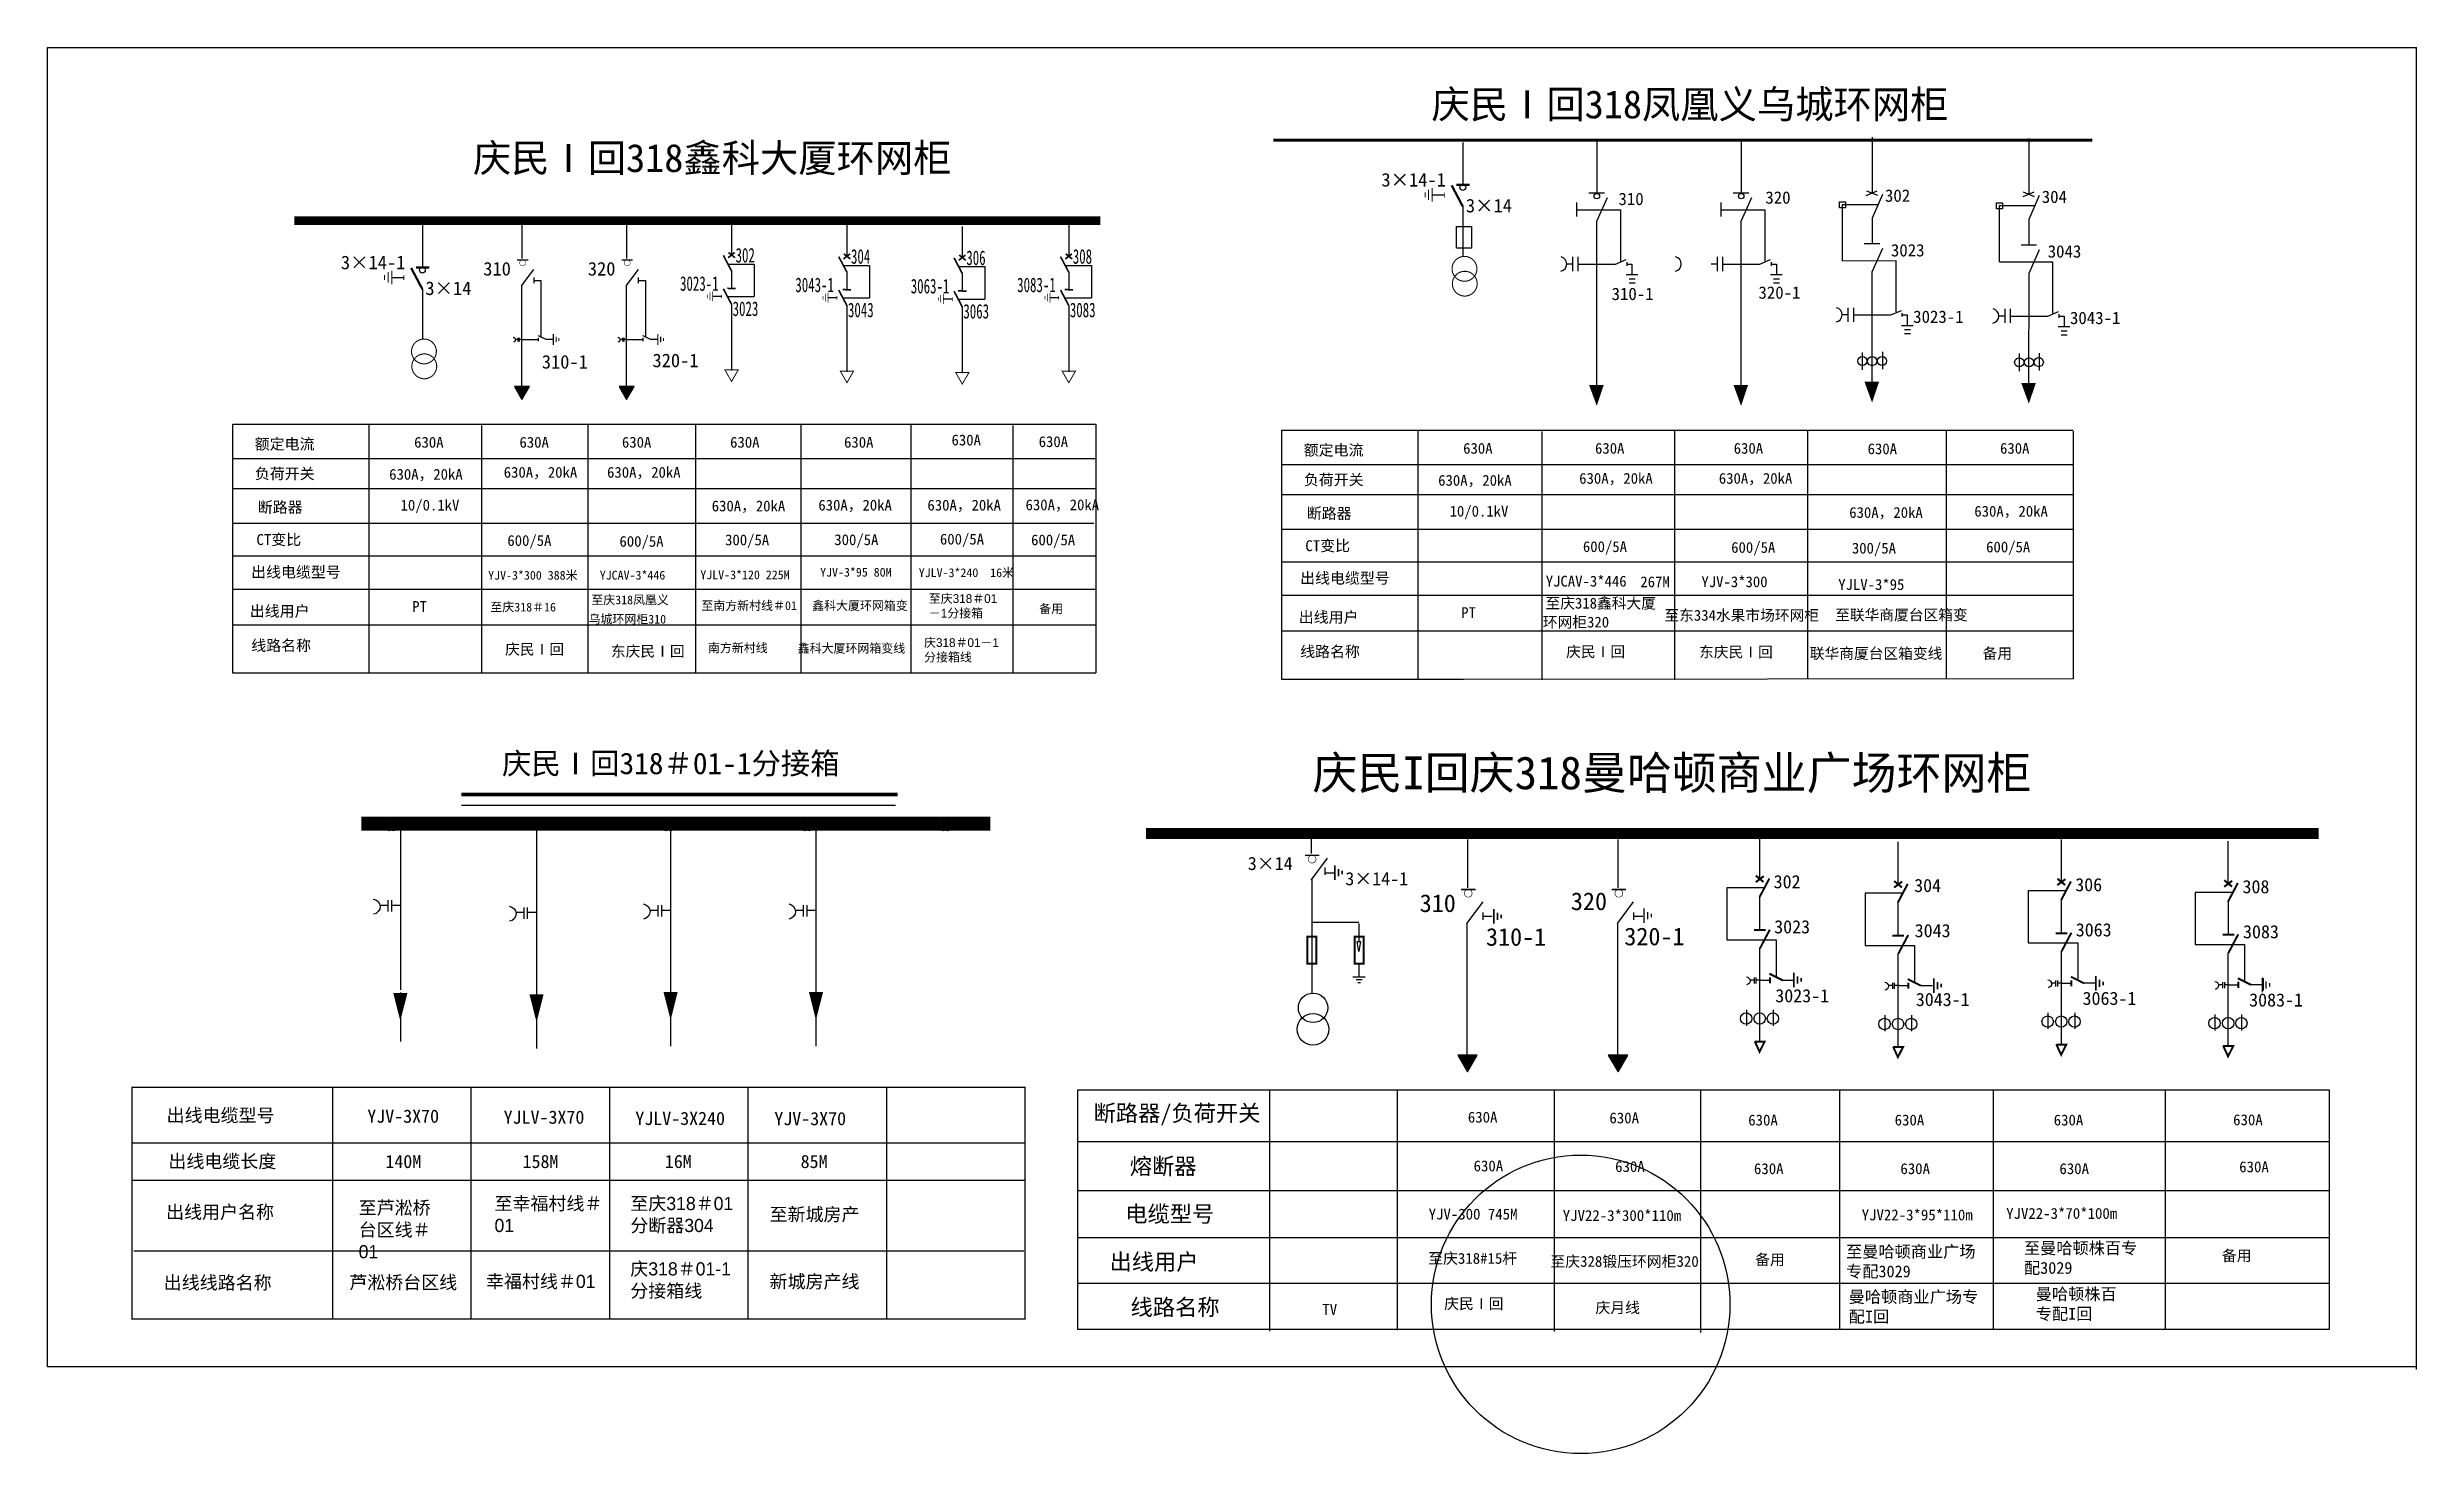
# Model space of a CAD drawing. Extents: x 739 to 1099, y -352 to -139.
import ezdxf

# ---------------------------------------------------------------- set-up
doc = ezdxf.new("R2010")
doc.units = 0
doc.header["$LTSCALE"] = 0.774411
doc.layers.get('0').update_dxf_attribs({"linetype": 'CONTINUOUS'})
doc.layers.add('1', color=7, linetype='CONTINUOUS')
doc.layers.add('2', color=7, linetype='CONTINUOUS')
doc.styles.add('HZ', font='')
doc.styles.get("Standard").update_dxf_attribs({"font": '', "height": 2.5})
doc.styles.add('字体', font='', dxfattribs={"height": 2.5})
doc.styles.add('宋体', font='')
doc.styles.get('HZ').set_extended_font_data('SimSun')
doc.styles.get('Standard').set_extended_font_data('SimSun')
doc.styles.get('字体').set_extended_font_data('KaiTi_GB2312')
doc.styles.get('宋体').set_extended_font_data('SimSun')

# ---------------------------------------------------------------- blocks, each defined once
blk = doc.blocks.new('JD')
for points in [[(-2, 0.2), (-2, -0.2), (2, 0.2), (2, -0.2)], [(1, -1.2), (1, -0.8), (-1, -1.2), (-1, -0.8)], [(-0.5, -1.8), (-0.5, -2.2), (0.5, -1.8), (0.5, -2.2)]]:
    blk.add_trace(points)

msp = doc.modelspace()

# ---------------------------------------------------------------- hatches: boundary and pattern name
for color, points in [(7, [(811.2, -191.97), (812.33, -190.01), (810.07, -190.01)]), (7, [(827.07, -191.97), (828.2, -190.01), (825.94, -190.01)]), (0, [(973.12, -189.8), (974.28, -192.94), (975.33, -189.8)]), (0, [(995.03, -189.8), (996.18, -192.94), (997.24, -189.8)]), (0, [(1014.9, -189.3), (1016.05, -192.44), (1017.11, -189.3)]), (0, [(1038.69, -189.48), (1039.84, -192.62), (1040.9, -189.48)]), (0, [(954.66, -294.03), (956.14, -291.46), (953.18, -291.46)]), (0, [(977.51, -294.03), (978.98, -291.46), (976.03, -291.46)])]:
    msp.add_hatch(color=color).paths.add_polyline_path(points)

# ---------------------------------------------------------------- linework, layer by layer
at = {"linetype": 'Continuous'}
for p, q in [((1098.68, -339.17), (1098.68, -138.55)), ((1014.57, -184.84), (1014.57, -187.49)), ((1017.65, -184.75), (1017.65, -187.4)), ((1038.36, -185.02), (1038.36, -187.67)), ((1041.43, -184.93), (1041.43, -187.58)), ((752.02, -296.35), (887.51, -296.35)), ((752.02, -304.76), (887.51, -304.76)), ((752.02, -310.43), (887.51, -310.43)), ((752.28, -321.16), (887.33, -321.16))]:
    msp.add_line(p, q, dxfattribs=at)
at = {"linetype": 'Continuous', "lineweight": 60}
msp.add_line((925.24, -152.64), (1049.47, -152.64), dxfattribs=at)
for p, q in [((953.96, -152.98), (953.96, -159.55)), ((951.15, -160.96), (949.32, -160.96)), ((843, -165.32), (843, -170.15)), ((796.09, -165.52), (796.09, -172.09)), ((860.51, -165.52), (860.51, -170.35)), ((878.01, -165.71), (878.01, -170.54)), ((894.17, -165.52), (894.17, -170.35)), ((810.49, -170.79), (812.12, -170.79)), ((826.36, -170.79), (827.99, -170.79)), ((842.45, -171.43), (846.42, -171.43)), ((843, -172.48), (843, -175.13)), ((846.42, -171.43), (846.42, -176.36)), ((859.96, -171.63), (863.93, -171.63)), ((863.93, -171.63), (863.93, -176.56)), ((877.46, -171.82), (881.43, -171.82)), ((881.43, -171.82), (881.43, -176.75)), ((893.62, -171.63), (897.59, -171.63)), ((897.59, -171.63), (897.59, -176.56)), ((793.27, -173.5), (791.44, -173.5)), ((796.09, -175.25), (796.09, -182.84)), ((812.98, -173.48), (812.98, -174.33)), ((813, -173.91), (814.08, -173.91)), ((814.08, -173.91), (814.08, -182.49)), ((828.85, -173.48), (828.85, -174.33)), ((828.86, -173.91), (829.95, -173.91)), ((829.95, -173.91), (829.95, -182.49)), ((860.51, -172.67), (860.51, -175.32)), ((878.01, -172.87), (878.01, -175.52)), ((894.17, -172.67), (894.17, -175.32)), ((841.48, -176.36), (840.14, -176.36)), ((842.37, -176.36), (846.42, -176.36)), ((843, -177.55), (843, -187.59)), ((858.99, -176.55), (857.64, -176.55)), ((859.88, -176.56), (863.93, -176.56)), ((860.51, -177.74), (860.51, -187.79)), ((876.49, -176.75), (875.15, -176.75)), ((877.38, -176.75), (881.43, -176.75)), ((878.01, -177.94), (878.01, -187.98)), ((892.65, -176.55), (891.31, -176.55)), ((893.54, -176.56), (897.59, -176.56)), ((894.17, -177.74), (894.17, -187.79)), ((811.2, -182.87), (813.69, -182.87)), ((814.79, -182.85), (815.93, -182.85)), ((827.07, -182.87), (829.56, -182.87)), ((830.66, -182.85), (831.8, -182.85)), ((792.76, -256.3), (792.76, -281.59)), ((813.38, -257.37), (813.38, -282.66)), ((833.72, -257.03), (833.72, -282.33)), ((855.78, -257.03), (855.78, -282.33)), ((792.75, -281.95), (792.75, -289.4)), ((813.38, -283.02), (813.38, -290.47)), ((833.71, -282.68), (833.71, -290.13)), ((855.77, -282.68), (855.77, -290.13)), ((782.44, -296.35), (782.44, -331.5)), ((782.44, -296.35), (782.44, -331.5)), ((803.46, -296.35), (803.46, -331.5)), ((824.47, -296.35), (824.47, -331.5)), ((845.48, -296.35), (845.48, -331.5)), ((866.5, -296.35), (866.5, -331.5)), ((887.51, -296.35), (887.51, -331.5)), ((887.51, -296.35), (887.51, -331.5)), ((887.51, -296.35), (887.51, -331.5))]:
    msp.add_line(p, q)
at = {"color": 0}
for p, q in [((974.29, -152.62), (974.29, -160.61)), ((996.19, -152.62), (996.19, -160.61)), ((1016.06, -152.19), (1016.07, -160.58)), ((1039.85, -152.37), (1039.85, -160.76)), ((975.45, -160.66), (973.09, -160.66)), ((975.85, -161.37), (974.26, -164.97)), ((997.35, -160.66), (995, -160.66)), ((997.75, -161.37), (996.16, -164.97)), ((1017.65, -160.87), (1016.05, -164.47)), ((1041.43, -161.05), (1039.84, -164.65)), ((953.96, -162.71), (953.96, -170.3)), ((971.19, -162.1), (971.19, -164.23)), ((971.19, -163.19), (977.87, -163.2)), ((974.26, -164.97), (974.24, -189.85)), ((977.92, -170.97), (977.92, -163.2)), ((993.1, -162.1), (993.1, -164.23)), ((993.1, -163.19), (999.77, -163.2)), ((996.16, -164.97), (996.15, -189.85)), ((999.82, -170.97), (999.82, -163.2)), ((1016.07, -164.43), (1016.07, -168.32)), ((1039.86, -164.6), (1039.86, -168.5)), ((1017.22, -168.37), (1014.87, -168.37)), ((1041.01, -168.55), (1038.66, -168.55)), ((970.63, -171.44), (969.74, -171.44)), ((970.62, -170.35), (970.62, -172.49)), ((971.43, -170.35), (971.43, -172.49)), ((971.44, -171.44), (977.12, -171.44)), ((977.14, -171.44), (978.75, -170.76)), ((978.82, -171.16), (978.82, -171.71)), ((978.83, -171.43), (979.62, -171.43)), ((979.62, -171.43), (979.62, -173.06)), ((992.53, -171.44), (991.64, -171.44)), ((992.53, -170.35), (992.53, -172.49)), ((993.34, -170.35), (993.34, -172.49)), ((993.34, -171.44), (999.03, -171.44)), ((999.04, -171.44), (1000.65, -170.76)), ((1000.72, -171.16), (1000.72, -171.71)), ((1000.73, -171.43), (1001.53, -171.43)), ((1001.53, -171.43), (1001.53, -173.06)), ((1011.59, -170.94), (1019.64, -170.91)), ((1017.63, -169.08), (1016.03, -172.68)), ((1019.69, -178.68), (1019.69, -170.91)), ((1035.37, -171.11), (1043.43, -171.09)), ((1041.42, -169.26), (1039.82, -172.86)), ((1043.48, -178.86), (1043.48, -171.09)), ((811.13, -174.75), (811.13, -190.36)), ((826.99, -174.75), (826.99, -190.36)), ((980.5, -173.08), (978.73, -173.08)), ((980.1, -173.72), (979.2, -173.72)), ((980.1, -174.33), (979.2, -174.33)), ((1002.41, -173.08), (1000.64, -173.08)), ((1002, -173.72), (1001.1, -173.72)), ((1002, -174.33), (1001.1, -174.33)), ((1016.03, -172.68), (1016.02, -189.57)), ((1039.82, -172.86), (1039.81, -189.75)), ((1012.4, -179.14), (1011.51, -179.14)), ((1012.4, -178.05), (1012.4, -180.19)), ((1013.21, -178.05), (1013.21, -180.19)), ((1013.21, -179.14), (1018.9, -179.14)), ((1018.91, -179.14), (1020.53, -178.46)), ((1020.59, -178.87), (1020.59, -179.41)), ((1020.6, -179.14), (1021.4, -179.14)), ((1021.4, -179.14), (1021.4, -180.77)), ((1036.19, -179.32), (1035.3, -179.32)), ((1036.19, -178.23), (1036.19, -180.37)), ((1037, -178.23), (1037, -180.37)), ((1037, -179.32), (1042.69, -179.32)), ((1042.7, -179.32), (1044.32, -178.64)), ((1044.38, -179.04), (1044.38, -179.59)), ((1044.39, -179.32), (1045.19, -179.32)), ((1045.19, -179.32), (1045.19, -180.95)), ((1022.28, -180.79), (1020.51, -180.79)), ((1021.87, -181.43), (1020.97, -181.43)), ((1021.87, -182.03), (1020.97, -182.03)), ((1046.07, -180.97), (1044.3, -180.97)), ((1045.66, -181.61), (1044.76, -181.61)), ((1045.66, -182.21), (1044.76, -182.21)), ((787.95, -195.72), (787.95, -233.53)), ((805.05, -195.93), (805.05, -233.58)), ((947.12, -196.64), (947.12, -234.45)), ((965.92, -196.85), (965.92, -234.51)), ((767.31, -200.92), (782.34, -200.92)), ((782.26, -200.92), (794.94, -200.92)), ((792.44, -200.92), (898.34, -200.92)), ((926.48, -201.84), (941.5, -201.84)), ((941.43, -201.84), (954.11, -201.84)), ((951.61, -201.84), (1046.57, -201.84)), ((767.31, -205.48), (782.27, -205.48)), ((782.2, -205.48), (794.88, -205.48)), ((794.67, -205.48), (898.28, -205.48)), ((926.48, -206.41), (941.44, -206.41)), ((941.37, -206.41), (954.05, -206.41)), ((953.83, -206.41), (1046.57, -206.41)), ((767.31, -215.7), (782.16, -215.7)), ((782.09, -215.7), (794.77, -215.7)), ((794.56, -215.7), (898.17, -215.7)), ((926.48, -216.62), (941.33, -216.62)), ((941.26, -216.62), (953.94, -216.62)), ((953.73, -216.62), (1046.57, -216.62)), ((931, -260.89), (931, -257.23)), ((954.7, -266.08), (954.7, -258.77)), ((977.55, -266.08), (977.55, -258.77)), ((998.97, -258.29), (998.97, -264.52)), ((1044.73, -258.75), (1044.73, -264.98)), ((930.03, -261.13), (932.16, -261.13)), ((1019.97, -259.11), (1019.97, -265.34)), ((1070.05, -258.99), (1070.05, -265.22)), ((931.05, -264.79), (931.05, -282.01)), ((933.02, -263), (933.02, -264.11)), ((933.02, -263.79), (934.51, -263.79)), ((953.72, -266.32), (955.86, -266.32)), ((976.57, -266.32), (978.71, -266.32)), ((938.17, -271.48), (938.17, -274.23)), ((954.56, -271.5), (954.56, -291.92)), ((956.98, -269.84), (956.98, -270.95)), ((957.01, -270.4), (958.43, -270.4)), ((977.41, -271.5), (977.41, -291.92)), ((979.83, -269.84), (979.83, -270.95)), ((979.85, -270.4), (981.27, -270.4)), ((998.97, -275.25), (998.97, -289.32)), ((998.97, -276.69), (998.97, -276.92)), ((1019.97, -276.07), (1019.97, -290.14)), ((1044.73, -275.71), (1044.73, -289.78)), ((1070.05, -275.95), (1070.05, -290.02)), ((938.18, -277.7), (938.18, -279.58)), ((999.16, -280.12), (1000.55, -280.12)), ((1002.36, -280.08), (1004.24, -280.08)), ((1019.97, -277.51), (1019.97, -277.73)), ((1044.73, -277.14), (1044.73, -277.37)), ((1070.05, -277.38), (1070.05, -277.61)), ((1020.16, -280.93), (1021.54, -280.93)), ((1023.35, -280.9), (1025.23, -280.9)), ((1044.92, -280.57), (1046.31, -280.57)), ((1048.11, -280.53), (1050, -280.53)), ((1070.24, -280.81), (1071.63, -280.81)), ((1073.44, -280.77), (1075.32, -280.77)), ((996.99, -284.61), (996.99, -287.05)), ((1001.05, -284.61), (1001.05, -287.05)), ((1017.98, -285.43), (1017.98, -287.86)), ((1022.04, -285.43), (1022.04, -287.86)), ((1042.74, -285.06), (1042.74, -287.5)), ((1046.81, -285.06), (1046.81, -287.5)), ((1068.07, -285.3), (1068.07, -287.74)), ((1072.13, -285.3), (1072.13, -287.74)), ((895.54, -296.76), (1085.4, -296.76)), ((924.62, -296.76), (924.62, -333.38)), ((895.54, -304.57), (903.84, -304.57)), ((900.73, -304.57), (1085.4, -304.57)), ((895.54, -312.04), (903.84, -312.04)), ((903.57, -312.04), (1085.4, -312.04)), ((895.54, -326.1), (903.7, -326.1)), ((903.44, -326.1), (1085.4, -326.1))]:
    msp.add_line(p, q, dxfattribs=at)
at = {"color": 0, "linetype": 'Continuous'}
for p, q in [((1015.17, -161.01), (1016.84, -160.31)), ((1015.2, -160.31), (1016.86, -160.98)), ((1038.96, -161.19), (1040.63, -160.49)), ((1038.98, -160.49), (1040.65, -161.16)), ((1017.02, -162.44), (1011.53, -162.44)), ((1011.53, -162.44), (1011.53, -170.94)), ((1040.81, -162.61), (1035.32, -162.61)), ((1035.32, -162.61), (1035.32, -171.11)), ((994, -266.08), (994, -274)), ((999.69, -266.08), (994, -266.08)), ((998.99, -267.51), (998.99, -272.45)), ((1020.68, -266.9), (1014.99, -266.9)), ((1014.99, -266.9), (1014.99, -274.82)), ((1019.98, -268.33), (1019.98, -273.27)), ((1045.44, -266.54), (1039.76, -266.54)), ((1039.76, -266.54), (1039.76, -274.45)), ((1044.75, -267.97), (1044.75, -272.91)), ((1070.77, -266.78), (1065.08, -266.78)), ((1065.08, -266.78), (1065.08, -274.69)), ((1070.07, -268.21), (1070.07, -273.15)), ((931.05, -271.31), (938.18, -271.31)), ((938.16, -275.77), (937.91, -274.23)), ((937.92, -274.23), (938.42, -274.23)), ((938.42, -274.23), (938.16, -275.77)), ((994, -274), (1001.49, -274)), ((1001.49, -274), (1001.49, -279.47)), ((1014.99, -274.82), (1022.48, -274.82)), ((1022.48, -274.82), (1022.48, -280.29)), ((1039.76, -274.45), (1047.25, -274.45)), ((1047.25, -274.45), (1047.25, -279.92)), ((1065.08, -274.69), (1072.57, -274.69)), ((1072.57, -274.69), (1072.57, -280.16)), ((939.16, -279.63), (937.26, -279.63)), ((938.67, -280.07), (937.79, -280.07)), ((1075.37, -279.79), (1075.37, -281.69)), ((938.42, -280.51), (938.01, -280.51))]:
    msp.add_line(p, q, dxfattribs=at)
at = {"color": 7}
for p, q in [((811.24, -170.6), (811.24, -165.02)), ((827.1, -170.6), (827.1, -165.02))]:
    msp.add_line(p, q, dxfattribs=at)
at = {"color": 0, "linetype": 'Continuous'}
msp.add_lwpolyline([(1098.68, -338.8), (739.19, -338.8), (739.19, -138.55), (1098.68, -138.55)], dxfattribs=at)
for points, const_width in [([(948.24, -160.57), (948.24, -161.31)], 0.149), ([(948.77, -160.12), (948.77, -161.72)], 0.149), ([(949.31, -159.87), (949.31, -161.96)], 0.149), ([(951.15, -160.59), (951.15, -161.33)], 0.149), ([(953.96, -162.71), (952.26, -159.48)], 0.341), ([(955.01, -159.42), (952.99, -159.41)], 0.341), ([(776.67, -164.83), (898.97, -164.83)], 1.33), ([(791.43, -172.41), (791.43, -174.51)], 0.149), ([(796.09, -175.25), (794.38, -172.02)], 0.341), ([(797.13, -171.97), (795.11, -171.95)], 0.341), ([(810.49, -170.79), (812.12, -170.79)], 0.139), ([(826.36, -170.79), (827.99, -170.79)], 0.139), ([(843, -172.48), (841.75, -170.1)], 0.25), ([(843.47, -169.68), (842.47, -170.47)], 0.25), ([(842.53, -169.68), (843.53, -170.47)], 0.25), ([(860.51, -172.67), (859.25, -170.3)], 0.25), ([(860.98, -169.88), (859.97, -170.66)], 0.25), ([(860.03, -169.88), (861.04, -170.66)], 0.25), ([(878.01, -172.87), (876.76, -170.49)], 0.25), ([(878.48, -170.07), (877.48, -170.86)], 0.25), ([(877.54, -170.07), (878.54, -170.86)], 0.25), ([(894.17, -172.67), (892.92, -170.3)], 0.25), ([(894.64, -169.88), (893.64, -170.66)], 0.25), ([(893.7, -169.88), (894.7, -170.66)], 0.25), ([(790.36, -173.11), (790.36, -173.85)], 0.149), ([(790.89, -172.66), (790.89, -174.26)], 0.149), ([(793.27, -173.13), (793.27, -173.87)], 0.149), ([(839.37, -176.07), (839.37, -176.61)], 0.109), ([(839.74, -175.74), (839.74, -176.92)], 0.109), ([(840.13, -175.56), (840.13, -177.1)], 0.109), ([(841.48, -176.09), (841.48, -176.63)], 0.109), ([(843, -177.55), (841.75, -175.17)], 0.25), ([(843.64, -175.15), (842.36, -175.11)], 0.25), ([(857.24, -175.94), (857.24, -177.11)], 0.109), ([(857.63, -175.75), (857.63, -177.29)], 0.109), ([(860.51, -177.74), (859.25, -175.37)], 0.25), ([(861.14, -175.35), (859.87, -175.3)], 0.25), ([(874.74, -176.13), (874.74, -177.31)], 0.109), ([(875.14, -175.95), (875.14, -177.49)], 0.109), ([(878.01, -177.94), (876.76, -175.56)], 0.25), ([(878.65, -175.54), (877.37, -175.5)], 0.25), ([(890.9, -175.94), (890.9, -177.11)], 0.109), ([(891.3, -175.75), (891.3, -177.29)], 0.109), ([(894.17, -177.74), (892.92, -175.37)], 0.25), ([(894.81, -175.34), (893.53, -175.3)], 0.25), ([(856.88, -176.27), (856.88, -176.81)], 0.109), ([(858.99, -176.28), (858.99, -176.83)], 0.109), ([(874.38, -176.46), (874.38, -177.01)], 0.109), ([(876.49, -176.48), (876.49, -177.02)], 0.109), ([(890.54, -176.27), (890.54, -176.81)], 0.109), ([(892.65, -176.28), (892.65, -176.83)], 0.109), ([(813.64, -182.27), (814.86, -182.87)], 0.182), ([(813.69, -182.59), (813.69, -183.15)], 0.182), ([(829.51, -182.27), (830.73, -182.87)], 0.182), ([(829.56, -182.59), (829.56, -183.15)], 0.182), ([(802.01, -251.92), (868.2, -251.92)], 0.525), ([(786.84, -256.35), (882.24, -256.35)], 2.1)]:
    msp.add_lwpolyline(points, dxfattribs=dict(const_width=const_width))
for points in [[(1011.13, -161.98), (1012.04, -161.98), (1012.04, -162.89), (1011.13, -162.89)], [(1034.92, -162.16), (1035.83, -162.16), (1035.83, -163.07), (1034.92, -163.07)], [(953.02, -165.71), (955.26, -165.71), (955.26, -169.01), (953.02, -169.01)]]:
    msp.add_lwpolyline(points, close=True, dxfattribs=at)
for points, const_width in [([(810.85, -171.24, 1), (811.75, -171.24, 1)], 0.0695), ([(826.71, -171.24, 1), (827.62, -171.24, 1)], 0.0695), ([(956.09, -172.15, -1), (952.32, -172.15, -1)], 0.159), ([(956.13, -174.41, -1), (952.37, -174.41, -1)], 0.159), ([(798.21, -184.69, -1), (794.44, -184.69, -1)], 0.159), ([(798.26, -186.95, -1), (794.49, -186.95, -1)], 0.159)]:
    msp.add_lwpolyline(points, format="xyb", close=True, dxfattribs=dict(const_width=const_width))
for points, format in [([(809.88, -182.55, -0.877934), (809.89, -183.29)], "xyb"), ([(825.75, -182.55, -0.877934), (825.76, -183.29)], "xyb"), ([(788.64, -267.8, -0.877934), (788.69, -270.1)], "xyb"), ([(809.27, -268.88, -0.877934), (809.31, -271.17)], "xyb"), ([(829.61, -268.54, -0.877934), (829.65, -270.83)], "xyb"), ([(851.67, -268.54, -0.877934), (851.71, -270.83)], "xyb"), ([(792.74, -282.04, 2.15, 0, 0), (792.74, -286.31, 0, 0, 0)], "xyseb"), ([(813.41, -282.23, 2.15, 0, 0), (813.41, -286.5, 0, 0, 0)], "xyseb"), ([(833.75, -281.89, 2.15, 0, 0), (833.75, -286.16, 0, 0, 0)], "xyseb"), ([(855.81, -281.89, 2.15, 0, 0), (855.81, -286.16, 0, 0, 0)], "xyseb")]:
    msp.add_lwpolyline(points, format=format)
for points in [[(810.59, -182.86), (810.21, -182.86)], [(810.59, -182.61), (810.59, -183.16)], [(810.76, -182.61), (810.76, -183.16)], [(811.2, -182.86), (810.76, -182.86)], [(826.46, -182.86), (826.07, -182.86)], [(826.46, -182.61), (826.46, -183.16)], [(826.63, -182.61), (826.63, -183.16)], [(827.07, -182.86), (826.63, -182.86)], [(802.01, -253.54), (867.87, -253.54)], [(790.85, -268.78), (789.66, -268.78)], [(790.85, -267.98), (790.85, -269.7)], [(791.38, -267.98), (791.38, -269.7)], [(792.75, -268.78), (791.38, -268.78)], [(811.48, -269.05), (811.48, -270.77)], [(812.01, -269.05), (812.01, -270.77)], [(831.82, -269.51), (830.62, -269.51)], [(831.82, -268.71), (831.82, -270.43)], [(832.35, -268.71), (832.35, -270.43)], [(833.71, -269.51), (832.35, -269.51)], [(853.87, -269.51), (852.68, -269.51)], [(853.87, -268.71), (853.87, -270.43)], [(854.4, -268.71), (854.4, -270.43)], [(855.77, -269.51), (854.4, -269.51)], [(811.48, -269.85), (810.28, -269.85)], [(813.38, -269.85), (812.01, -269.85)]]:
    msp.add_lwpolyline(points)
at = {"color": 7}
for points in [[(811.2, -191.97), (812.33, -190.01), (810.07, -190.01)], [(827.07, -191.97), (828.2, -190.01), (825.94, -190.01)]]:
    msp.add_lwpolyline(points, close=True, dxfattribs=at)
at = {"color": 0}
for points, const_width in [([(841.99, -187.48), (843, -189.25), (844.01, -187.48)], 0.141), ([(859.5, -187.68), (860.51, -189.44), (861.51, -187.68)], 0.141), ([(877, -187.88), (878.01, -189.64), (879.02, -187.88)], 0.141), ([(893.16, -187.68), (894.17, -189.44), (895.18, -187.68)], 0.141), ([(930.38, -277.58), (930.38, -273.49), (931.74, -273.49), (931.74, -277.58)], 0.3), ([(937.53, -277.58), (937.53, -273.49), (938.9, -273.49), (938.9, -277.58)], 0.3)]:
    msp.add_lwpolyline(points, close=True, dxfattribs=dict(at, const_width=const_width))
for points, const_width in [([(905.88, -257.83), (1083.8, -257.83)], 1.65), ([(930.03, -261.13), (932.16, -261.13)], 0.182), ([(998.4, -265.23), (999.62, -264.32)], 0.3), ([(998.42, -264.23), (999.59, -265.21)], 0.3), ([(998.97, -267.51), (1000.47, -264.67)], 0.3), ([(1019.4, -266.05), (1020.61, -265.14)], 0.3), ([(1019.41, -265.05), (1020.58, -266.03)], 0.3), ([(1019.96, -268.33), (1021.46, -265.49)], 0.3), ([(1044.16, -265.69), (1045.38, -264.77)], 0.3), ([(1044.17, -264.69), (1045.35, -265.67)], 0.3), ([(1044.73, -267.97), (1046.23, -265.12)], 0.3), ([(1069.48, -265.93), (1070.7, -265.01)], 0.3), ([(1069.49, -264.93), (1070.67, -265.91)], 0.3), ([(1070.05, -268.21), (1071.55, -265.36)], 0.3), ([(953.72, -266.32), (955.86, -266.32)], 0.182), ([(976.57, -266.32), (978.71, -266.32)], 0.182), ([(998.15, -272.51), (999.92, -272.51)], 0.3), ([(999.04, -275.28), (1000.54, -272.44)], 0.3), ([(1019.15, -273.33), (1020.91, -273.33)], 0.3), ([(1020.03, -276.1), (1021.53, -273.26)], 0.3), ([(1043.91, -272.97), (1045.68, -272.97)], 0.3), ([(1044.8, -275.74), (1046.3, -272.89)], 0.3), ([(1069.23, -273.21), (1071, -273.21)], 0.3), ([(1070.12, -275.98), (1071.62, -273.13)], 0.3), ([(1000.47, -279.12), (1002.47, -280.12)], 0.3), ([(1000.55, -279.65), (1000.55, -280.58)], 0.3), ([(1021.46, -279.94), (1023.46, -280.93)], 0.3), ([(1021.54, -280.47), (1021.54, -281.4)], 0.3), ([(1046.23, -279.57), (1048.23, -280.57)], 0.3), ([(1046.31, -280.11), (1046.31, -281.03)], 0.3), ([(1071.55, -279.81), (1073.55, -280.81)], 0.3), ([(1071.63, -280.35), (1071.63, -281.27)], 0.3), ([(998.24, -289.41), (999.76, -289.41), (998.98, -290.96), (998.26, -289.39)], 0.3), ([(1019.23, -290.23), (1020.76, -290.23), (1019.97, -291.78), (1019.25, -290.2)], 0.3), ([(1044, -289.87), (1045.52, -289.87), (1044.74, -291.42), (1044.01, -289.84)], 0.3), ([(1069.32, -290.11), (1070.84, -290.11), (1070.06, -291.66), (1069.34, -290.08)], 0.3)]:
    msp.add_lwpolyline(points, dxfattribs=dict(at, const_width=const_width))
at = {"color": 0, "const_width": 0.0909}
for points in [[(930.49, -261.73, 1), (931.68, -261.73, 1)], [(954.19, -266.92, 1), (955.37, -266.92, 1)], [(977.04, -266.92, 1), (978.22, -266.92, 1)]]:
    msp.add_lwpolyline(points, format="xyb", close=True, dxfattribs=at)
at = {"color": 0}
for points in [[(996.99, -279.59, -0.877934), (997.01, -280.8)], [(1042.74, -280.04, -0.877934), (1042.77, -281.26)], [(1068.07, -280.28, -0.877934), (1068.09, -281.5)], [(1017.98, -280.41, -0.877934), (1018, -281.62)]]:
    msp.add_lwpolyline(points, format="xyb", dxfattribs=at)
for points in [[(998.16, -280.1), (997.52, -280.1)], [(998.16, -279.68), (998.16, -280.59)], [(998.44, -279.68), (998.44, -280.59)], [(999.16, -280.1), (998.44, -280.1)], [(1043.91, -280.14), (1043.91, -281.05)], [(1044.19, -280.14), (1044.19, -281.05)], [(1069.24, -280.38), (1069.24, -281.29)], [(1069.52, -280.38), (1069.52, -281.29)], [(1019.15, -280.92), (1018.51, -280.92)], [(1019.15, -280.5), (1019.15, -281.41)], [(1019.43, -280.5), (1019.43, -281.41)], [(1020.15, -280.92), (1019.43, -280.92)], [(1043.91, -280.56), (1043.28, -280.56)], [(1044.92, -280.56), (1044.19, -280.56)], [(1069.24, -280.8), (1068.6, -280.8)], [(1070.24, -280.8), (1069.52, -280.8)]]:
    msp.add_lwpolyline(points, dxfattribs=at)
for points in [[(954.66, -294.03), (956.14, -291.46), (953.18, -291.46)], [(977.51, -294.03), (978.98, -291.46), (976.03, -291.46)]]:
    msp.add_lwpolyline(points, close=True, dxfattribs=at)
at = {"linetype": 'Continuous', "const_width": 0.21}
msp.add_lwpolyline([(782.44, -296.35), (752.02, -296.35), (752.02, -331.5), (887.51, -331.5), (887.51, -296.35), (782.44, -296.35)], dxfattribs=at)
for centre, radius in [((953.96, -159.8), 0.444), ((796.09, -172.34), 0.444), ((791.06, -256.37), 1.05), ((791.71, -256.37), 1.05), ((833.09, -256.37), 1.05), ((833.74, -256.37), 1.05), ((854.1, -256.37), 1.05), ((854.75, -256.37), 1.05), ((875.11, -256.37), 1.05), ((875.76, -256.37), 1.05)]:
    msp.add_circle(centre, radius)
at = {"color": 0}
for centre, radius in [((974.29, -161.12), 0.415), ((996.2, -161.12), 0.415), ((996.94, -285.93), 0.866), ((999, -285.93), 0.866), ((1001.01, -285.93), 0.866), ((1017.93, -286.75), 0.866), ((1019.99, -286.75), 0.866), ((1022, -286.75), 0.866), ((1042.7, -286.39), 0.866), ((1044.76, -286.39), 0.866), ((1046.77, -286.39), 0.866), ((1068.02, -286.63), 0.866), ((1070.08, -286.63), 0.866), ((1072.09, -286.63), 0.866)]:
    msp.add_circle(centre, radius, dxfattribs=at)
at = {"linetype": 'Continuous'}
for centre in [(1014.59, -186.15), (1016.07, -186.16), (1017.56, -186.13), (1038.38, -186.33), (1039.86, -186.33), (1041.35, -186.31)]:
    msp.add_circle(centre, 0.691, dxfattribs=at)
at = {"color": 0, "linetype": 'Continuous'}
for centre, radius in [((931.23, -284.3), 2.23), ((931.23, -287.56), 2.4)]:
    msp.add_circle(centre, radius, dxfattribs=at)
at = {"color": 1, "linetype": 'Continuous'}
msp.add_circle((971.84, -329.3), 22.65, dxfattribs=at)
at = {"color": 0}
for centre in [(968.61, -171.42), (985.99, -171.42), (1010.39, -179.13), (1034.18, -179.31)]:
    msp.add_arc(centre, 1.11, 281.3217, 77.1181, dxfattribs=at)
at = {"layer": '1'}
for points in [[(809.88, -182.54, -0.877934), (809.89, -183.28)], [(825.75, -182.54, -0.877934), (825.76, -183.28)]]:
    msp.add_lwpolyline(points, format="xyb", dxfattribs=at)
at = {"layer": '2'}
for p, q in [((811.13, -174.75), (813.01, -172.24)), ((826.99, -174.75), (828.88, -172.24)), ((767.31, -195.72), (782.27, -195.72)), ((767.31, -233.53), (767.31, -195.72)), ((782.2, -195.72), (794.88, -195.72)), ((794.67, -195.72), (898.28, -195.72)), ((821.18, -195.75), (821.18, -233.58)), ((837.55, -195.88), (837.55, -233.34)), ((853.5, -195.88), (853.5, -233.46)), ((870.18, -195.88), (870.18, -233.46)), ((885.66, -195.95), (885.66, -233.34)), ((898.28, -195.72), (898.28, -233.46)), ((926.48, -196.64), (941.44, -196.64)), ((926.48, -234.45), (926.48, -196.64)), ((941.37, -196.64), (954.05, -196.64)), ((953.83, -196.64), (1046.57, -196.64)), ((986.08, -196.68), (986.08, -234.51)), ((1006.24, -196.8), (1006.24, -234.26)), ((1027.32, -196.8), (1027.32, -234.39)), ((1046.57, -196.78), (1046.57, -234.36)), ((767.31, -210.74), (792.26, -210.74)), ((781.89, -210.74), (794.57, -210.74)), ((794.35, -210.74), (897.96, -210.74)), ((926.48, -211.66), (951.43, -211.66)), ((941.06, -211.66), (953.73, -211.66)), ((953.52, -211.66), (1046.57, -211.66)), ((767.31, -220.75), (898.19, -220.75)), ((926.48, -221.67), (1046.57, -221.67)), ((782.27, -226.21), (767.31, -226.21)), ((794.88, -226.21), (782.2, -226.21)), ((898.28, -226.21), (794.67, -226.21)), ((941.44, -227.14), (926.48, -227.14)), ((954.05, -227.14), (941.37, -227.14)), ((1046.57, -227.14), (953.83, -227.14)), ((782.27, -233.53), (767.31, -233.53)), ((794.88, -233.53), (782.2, -233.53)), ((898.28, -233.53), (794.67, -233.53)), ((941.44, -234.45), (926.48, -234.45)), ((954.05, -234.45), (941.37, -234.45)), ((1046.57, -234.36), (953.83, -234.45))]:
    msp.add_line(p, q, dxfattribs=at)
at = {"layer": '2', "color": 0}
for p, q in [((930.97, -264.9), (933.43, -261.61)), ((954.56, -271.5), (957.02, -268.21)), ((977.41, -271.5), (979.87, -268.21)), ((895.54, -333.11), (895.54, -296.76)), ((944.01, -296.76), (944.01, -333.2)), ((967.8, -296.76), (967.8, -333.43)), ((990, -296.76), (990, -333.55)), ((1011.09, -296.76), (1011.09, -333.06)), ((1034.44, -296.76), (1034.44, -333.11)), ((1060.53, -296.76), (1060.53, -333.11)), ((1085.4, -296.76), (1085.4, -333.11)), ((895.54, -319.15), (900.98, -319.15)), ((895.54, -319.15), (903.84, -319.15)), ((903.57, -319.15), (1085.4, -319.15)), ((903.84, -333.11), (895.54, -333.11)), ((1085.4, -333.11), (903.57, -333.11))]:
    msp.add_line(p, q, dxfattribs=at)

# ---------------------------------------------------------------- block references
at = {"xscale": 0.4250017950198526, "yscale": 0.4250017950198526, "zscale": 0.4250017950949055, "rotation": 90}
for p in [(815.95, -182.88), (831.82, -182.88)]:
    msp.add_blockref('JD', p, dxfattribs=at)
at = {"color": 0, "xscale": 0.5559426373755514, "yscale": 0.5559426373755514, "zscale": 0.5559426374740993, "rotation": 90}
for p in [(934.53, -263.78), (958.66, -270.42), (981.45, -270.29), (1004.19, -280.07), (1025.43, -280.93), (1050, -280.59), (1075.28, -280.83)]:
    msp.add_blockref('JD', p, dxfattribs=at)

# ---------------------------------------------------------------- texts
at = {"style": 'HZ'}
for s, height, p in [('庆民Ⅰ回318凤凰义乌城环网柜 ', 4.2613, (949.2, -149.32)), ('庆民Ⅰ回318鑫科大厦环网柜 ', 4.2613, (803.75, -157.46)), ('庆民Ⅰ回318＃01-1分接箱', 3.2683, (808.17, -248.84)), ('出线电缆型号', 2, (757.28, -301.61)), ('YJV-3X70', 2, (787.73, -301.74)), ('YJLV-3X70', 2, (808.42, -301.89)), ('YJLV-3X240', 2, (828.4, -302.08)), ('YJV-3X70', 2, (849.49, -302.11)), ('出线电缆长度', 2, (757.55, -308.58)), ('140M', 2, (790.47, -308.61)), ('158M', 2, (811.29, -308.61)), ('16M', 2, (832.88, -308.61)), ('85M', 2, (853.48, -308.61)), ('出线用户名称', 2, (757.2, -316.28)), ('出线线路名称', 2, (756.84, -327))]:
    msp.add_text(s, height=height, dxfattribs=at).set_placement(p)
at = {"color": 0}
for s, height, p in [('3×14-1', 2.055, (941.6, -159.67)), ('3×14', 2.055, (954.42, -163.59)), ('3×14-1', 2.055, (783.72, -172.21)), ('310', 2.055, (805.32, -173.17)), ('320', 2.055, (821.19, -173.17)), ('3×14', 2.055, (796.54, -176.13)), ('310-1', 2.055, (814.21, -187.29)), ('320-1', 2.055, (831, -187.08)), ('630A', 1.639, (794.84, -199.29)), ('630A', 1.639, (810.82, -199.29)), ('630A', 1.639, (826.37, -199.29)), ('630A', 1.639, (842.78, -199.29)), ('630A', 1.639, (860.07, -199.29)), ('630A', 1.639, (876.38, -198.95)), ('630A', 1.639, (889.6, -199.2)), ('630A', 1.639, (954.01, -200.21)), ('630A', 1.639, (974.02, -200.21)), ('630A', 1.639, (995.06, -200.21)), ('630A', 1.639, (1015.38, -200.28)), ('630A', 1.639, (1035.47, -200.21)), ('630A，20kA', 1.639, (791.05, -204.15)), ('630A，20kA', 1.639, (808.43, -203.85)), ('630A，20kA', 1.639, (824.11, -203.85)), ('630A，20kA', 1.639, (950.22, -205.07)), ('630A，20kA', 1.639, (971.62, -204.77)), ('630A，20kA', 1.639, (992.8, -204.77)), ('10/0.1kV', 1.639, (792.78, -208.83)), ('630A，20kA', 1.639, (839.99, -208.96)), ('630A，20kA', 1.639, (856.17, -208.83)), ('630A，20kA', 1.639, (872.72, -208.83)), ('630A，20kA', 1.639, (887.61, -208.79)), ('10/0.1kV', 1.639, (951.95, -209.75)), ('630A，20kA', 1.639, (1012.59, -209.95)), ('630A，20kA', 1.639, (1031.57, -209.76)), ('600/5A', 1.639, (808.98, -214.2)), ('600/5A', 1.639, (825.99, -214.33)), ('300/5A', 1.639, (842.02, -214.11)), ('300/5A', 1.639, (858.59, -214.08)), ('600/5A', 1.639, (874.62, -213.99)), ('600/5A', 1.639, (888.45, -214.11)), ('600/5A', 1.639, (972.18, -215.13)), ('600/5A', 1.639, (994.68, -215.25)), ('300/5A', 1.639, (1012.99, -215.36)), ('600/5A', 1.639, (1033.36, -215.18)), ('YJV-3*300 388米', 1.3284, (806.07, -219.32)), ('YJCAV-3*446', 1.3284, (823, -219.31)), ('YJLV-3*240  16米', 1.3284, (871.4, -218.93)), ('YJCAV-3*446', 1.6394, (966.54, -220.37)), ('267M', 1.639, (980.89, -220.47)), ('YJV-3*300', 1.639, (990.16, -220.46)), ('YJLV-3*95', 1.639, (1010.92, -220.88)), ('PT', 1.639, (794.54, -224.21)), ('至庆318＃16', 1.328, (806.41, -224.15)), ('至庆318凤凰义', 1.328, (821.72, -223.06)), ('备用', 1.328, (889.69, -224.4)), ('至庆318鑫科大厦', 1.639, (966.5, -223.71)), ('乌城环网柜310', 1.328, (821.3, -225.98)), ('PT', 1.639, (953.71, -225.14)), ('环网柜320', 1.639, (966.1, -226.58)), ('至东334水果市场环网柜', 1.6394, (984.54, -225.55)), ('至联华商厦台区箱变', 1.639, (1010.45, -225.49)), ('庆民Ⅰ回', 1.639, (808.64, -230.7)), ('东庆民Ⅰ回', 1.639, (824.69, -231)), ('庆民Ⅰ回', 1.639, (969.64, -231.07)), ('东庆民Ⅰ回', 1.639, (989.8, -231.12)), ('联华商厦台区箱变线', 1.639, (1006.6, -231.33)), ('备用', 1.639, (1032.83, -231.33)), ('3×14', 2, (921.33, -263.39)), ('3×14-1', 2, (936.13, -265.7)), ('302', 2, (1001.12, -266.16)), ('304', 2, (1022.44, -266.73)), ('306', 2, (1046.88, -266.61)), ('308', 2, (1072.26, -266.91)), ('310', 2.688, (947.41, -269.76)), ('320', 2.688, (970.35, -269.47)), ('310-1', 2.688, (957.47, -274.88)), ('320-1', 2.688, (978.46, -274.81)), ('3023', 2, (1001.2, -273)), ('3043', 2, (1022.52, -273.58)), ('3063', 2, (1046.96, -273.46)), ('3083', 2, (1072.34, -273.75)), ('3023-1', 2, (1001.37, -283.46)), ('3043-1', 2, (1022.69, -284.03)), ('3063-1', 2, (1047.99, -283.86)), ('3083-1', 2, (1073.27, -284.1)), ('630A', 1.651, (954.72, -301.72)), ('630A', 1.651, (976.2, -301.83)), ('630A', 1.651, (997.26, -302.15)), ('630A', 1.651, (1019.48, -302.15)), ('630A', 1.651, (1043.61, -302.15)), ('630A', 1.651, (1070.84, -302.11)), ('630A', 1.651, (955.59, -309.11)), ('630A', 1.651, (977.07, -309.21)), ('630A', 1.651, (998.13, -309.53)), ('630A', 1.651, (1020.35, -309.53)), ('630A', 1.651, (1044.48, -309.53)), ('630A', 1.651, (1071.76, -309.25)), ('YJV22-3*300*110m', 1.6508, (969.12, -316.64)), ('YJV22-3*95*110m', 1.6508, (1014.48, -316.55)), ('YJV22-3*70*100m', 1.6508, (1036.4, -316.32)), ('至庆328锻压环网柜320', 1.6508, (967.25, -323.6)), ('备用', 1.651, (998.31, -323.32)), ('备用', 1.651, (1069.13, -322.72)), ('TV ', 1.651, (932.64, -330.89)), ('庆月线', 1.651, (974.08, -330.61))]:
    msp.add_text(s, height=height, dxfattribs=at).set_placement(p)
for s, p in [('310', (977.57, -162.48)), ('320', (999.86, -162.27)), ('302', (1018.01, -161.98)), ('304', (1041.8, -162.16)), ('3023', (1018.91, -170.27)), ('3043', (1042.7, -170.45)), ('310-1', (976.53, -176.89)), ('320-1', (998.81, -176.69)), ('3023-1', (1022.29, -180.36)), ('3043-1', (1046.08, -180.54))]:
    msp.add_text(s, height=1.875).set_placement(p)
at = {"style": '宋体', "width": 0.65}
for s, p in [('302', (843.61, -171.19)), ('304', (861.12, -171.38)), ('306', (878.62, -171.58)), ('308', (894.78, -171.38)), ('3023-1', (835.18, -175.49)), ('3043-1', (852.68, -175.69)), ('3063-1', (870.19, -175.88)), ('3083-1', (886.34, -175.69)), ('3023', (843.16, -179.31)), ('3043', (860.66, -179.5)), ('3063', (878.17, -179.7)), ('3083', (894.33, -179.5))]:
    msp.add_text(s, height=2.206, dxfattribs=at).set_placement(p)
at = {"color": 0, "style": 'HZ'}
for s, height, p in [('额定电流', 1.661, (770.65, -199.57)), ('额定电流', 1.661, (929.82, -200.49)), ('负荷开关', 1.661, (770.67, -204.06)), ('负荷开关', 1.661, (929.84, -204.99)), ('断路器', 1.661, (771.11, -209.16)), ('断路器', 1.661, (930.28, -210.08)), ('CT变比', 1.661, (770.9, -214.07)), ('CT变比', 1.661, (930.06, -215)), ('出线电缆型号', 1.661, (770.1, -219)), ('出线电缆型号', 1.661, (929.27, -219.92)), ('出线用户', 1.661, (769.9, -224.93)), ('出线用户', 1.661, (929.06, -225.85)), ('线路名称', 1.661, (770.12, -230.14)), ('线路名称', 1.661, (929.28, -231.06)), ('断路器/负荷开关', 2.476, (897.93, -301.51)), ('熔断器', 2.476, (903.42, -309.57)), ('电缆型号', 2.476, (902.74, -316.81)), ('出线用户', 2.476, (900.35, -324.07)), ('线路名称', 2.476, (903.54, -330.96))]:
    msp.add_text(s, height=height, dxfattribs=at).set_placement(p)
at = {"color": 0, "attachment_point": 1}
for s, insert, char_height, width in [('YJLV-3*120 225M', (838.26, -217.92), 1.3284, 32.6779), ('YJV-3*95 80M', (856.44, -217.53), 1.3284, 33.9714), ('{\\fKaiTi_GB2312|b0|i0|c134|p49;\\C7;至南方新村线＃01}', (838.42, -222.6), 1.3284, 34.7333), ('{\\fKaiTi_GB2312|b0|i0|c134|p49;\\C7;鑫科大厦环网箱变}', (855.23, -222.6), 1.3284, 34.7333), ('{\\C7;至庆\\f\uffbfﾬￌﾣﾤ_GB2312|b0|i0|c134|p49;318\\fSimSun|b0|i0|c134|p2;＃\\f\uffbfﾬￌﾣﾤ_GB2312|b0|i0|c134|p49;01\\P\\fSimSun|b0|i0|c134|p2;－\\f\uffbfﾬￌﾣﾤ_GB2312|b0|i0|c134|p49;1\\fSimSun|b0|i0|c134|p2;分接箱}', (872.93, -221.53), 1.3284, 20.039), ('{\\fKaiTi_GB2312|b0|i0|c134|p49;\\C7;南方新村线}', (839.42, -229.02), 1.3284, 34.7333), ('{\\fKaiTi_GB2312|b0|i0|c134|p49;\\C7;鑫科大厦环网箱变线}', (853.04, -229.08), 1.3284, 34.7333), ('{\\C7;庆\\f\uffbfﾬￌﾣﾤ_GB2312|b0|i0|c134|p49;318\\fSimSun|b0|i0|c134|p2;＃\\f\uffbfﾬￌﾣﾤ_GB2312|b0|i0|c134|p49;01\\fSimSun|b0|i0|c134|p2;－\\f\uffbfﾬￌﾣﾤ_GB2312|b0|i0|c134|p49;1\\P\\fSimSun|b0|i0|c134|p2;分接箱线}', (872.21, -228.21), 1.32843, 20.039), ('YJV-300 745M', (948.77, -314.77), 1.6508, 28.6474), ('至庆318#15杆', (948.71, -321.49), 1.651, 28.6474), ('庆民Ⅰ回', (951.12, -328.36), 1.651, 14.6252)]:
    msp.add_mtext(s, dxfattribs=dict(at, insert=insert, char_height=char_height, width=width))
at = {"color": 0, "attachment_point": 1, "style": '字体'}
for s, insert, char_height, width in [('{\\fSimSun|b0|i0|c134|p2;庆民I回庆}318{\\fSimSun|b0|i0|c134|p2;曼哈顿商业广场环网柜}', (931.14, -246.13), 5, 129.621), ('{\\fSimSun|b0|i0|c134|p2;至曼哈顿株百专配}3029', (1039.1, -319.86), 1.8, 18.2933), ('{\\fSimSun|b0|i0|c134|p2;至曼哈顿商业广场专配}3029', (1012.11, -320.39), 1.8, 20.7257), ('{\\fSimSun|b0|i0|c134|p2;曼哈顿商业广场专配}I{\\fSimSun|b0|i0|c134|p2;回}', (1012.51, -327.25), 1.8, 20.7257), ('{\\fSimSun|b0|i0|c134|p2;曼哈顿株百专配}I{\\fSimSun|b0|i0|c134|p2;回}', (1040.89, -326.83), 1.8, 14.4495)]:
    msp.add_mtext(s, dxfattribs=dict(at, insert=insert, char_height=char_height, width=width))
at = {"char_height": 2, "attachment_point": 1, "style": 'HZ'}
for s, insert, width in [('{\\f\uffbfﾬￌﾣﾤ_GB2312|b0|i0|c134|p49;\\C7;至幸福村线＃01}', (807.03, -312.99), 16.4492), ('{\\f\uffbfﾬￌﾣﾤ_GB2312|b0|i0|c134|p49;\\C7;至庆318＃01分断器304}', (827.64, -312.99), 16.4492), ('{\\f\uffbfﾬￌﾣﾤ_GB2312|b0|i0|c134|p49;\\C7;至芦淞桥台区线＃01}', (786.42, -313.64), 13.3206), ('{\\f\uffbfﾬￌﾣﾤ_GB2312|b0|i0|c134|p49;\\C7;至新城房产}', (848.77, -314.64), 14.0669), ('{\\f\uffbfﾬￌﾣﾤ_GB2312|b0|i0|c134|p49;\\C7;庆318＃01-1分接箱线}', (827.64, -322.91), 16.4492), ('{\\f\uffbfﾬￌﾣﾤ_GB2312|b0|i0|c134|p49;\\C7;芦淞桥台区线}', (785, -324.96), 18.812), ('{\\f\uffbfﾬￌﾣﾤ_GB2312|b0|i0|c134|p49;\\C7;幸福村线＃01}', (805.74, -324.81), 16.4492), ('{\\f\uffbfﾬￌﾣﾤ_GB2312|b0|i0|c134|p49;\\C7;新城房产线}', (848.77, -324.83), 14.0669)]:
    msp.add_mtext(s, dxfattribs=dict(at, insert=insert, width=width))

doc.saveas('drawing.dxf')
